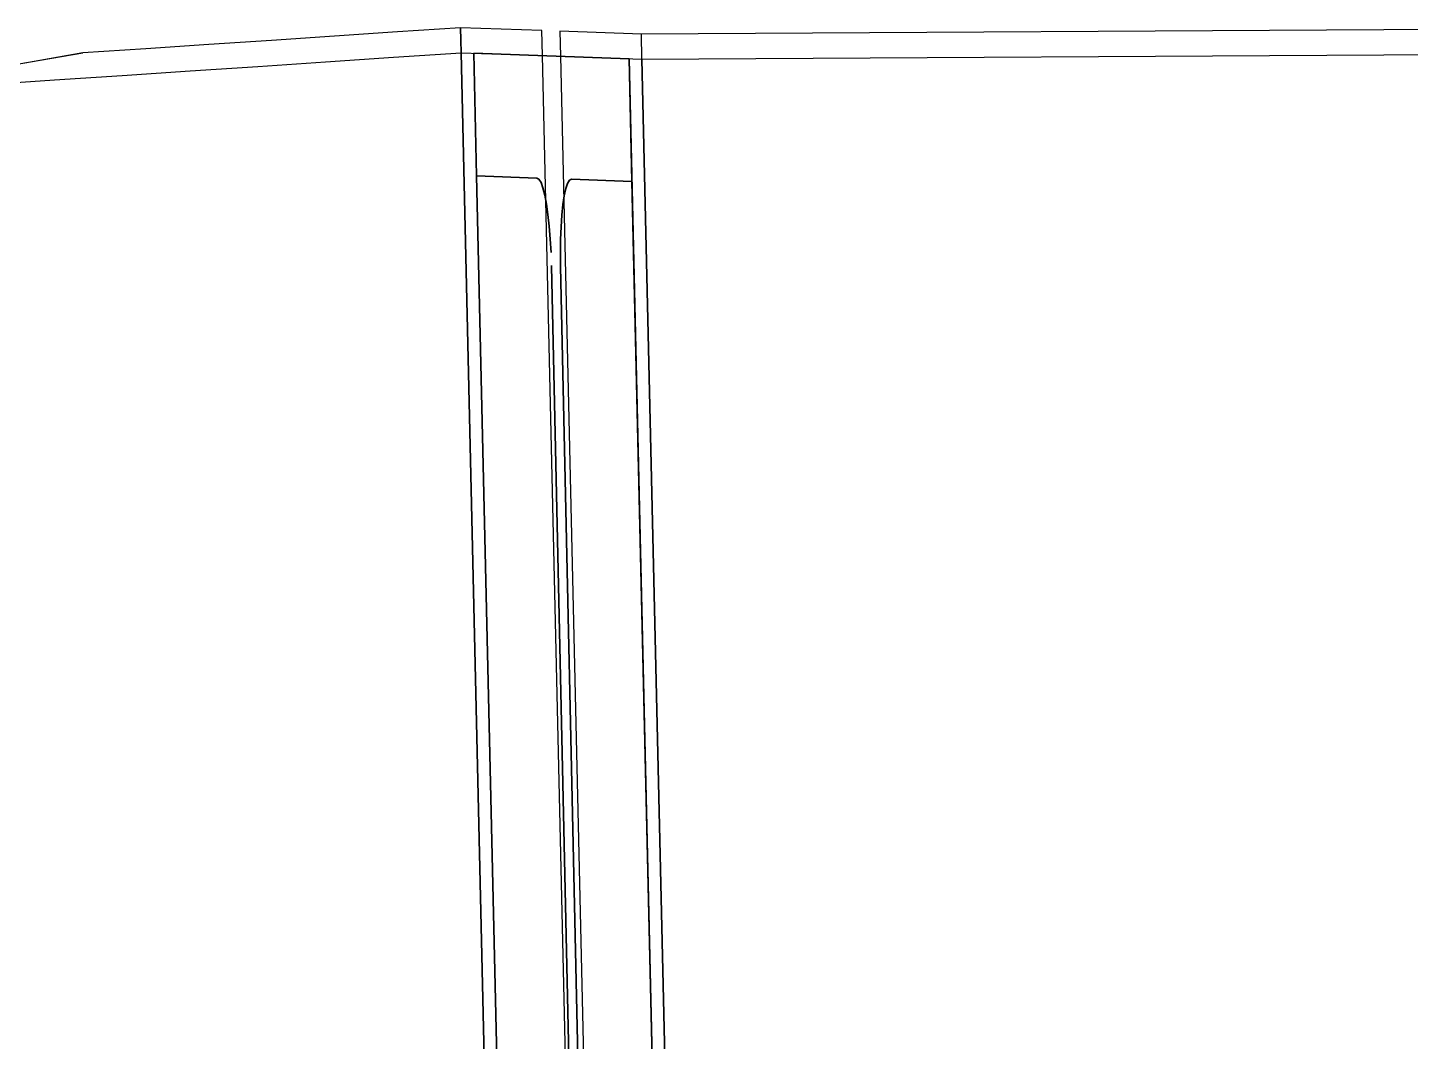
# Model space of a CAD drawing. Header units: metres. Extents: x -1147.3 to -1090.7, y 3.4 to 26.8.
# Drawn here: x -1145.871 to -1144.34, y 24.705 to 25.827 of the extents above; entities that cross this region are included whole.
import ezdxf

# ---------------------------------------------------------------- set-up
doc = ezdxf.new("R2010")
doc.units = ezdxf.units.M
doc.layers.add('A-GENM', color=7, linetype='Continuous', lineweight=35)

# ---------------------------------------------------------------- blocks, each defined once
blk = doc.blocks.new('SCR_B_08_NE_7 - SCR_B_08_NE_7-5609727-DRG-2873023 - SECTION 2')
at = {"layer": 'A-GENM', "color": 7, "lineweight": 25, "true_color": 0xefefef}
for p, q in [((-1145.1914, 25.8199), (-1145.2815, 25.8231)), ((-1145.2815, 25.8231), (-1145.2809, 25.7953)), ((-1144.1898, 25.8255), (-1145.1915, 25.8199)), ((-1145.1908, 25.7922), (-1145.1914, 25.8199)), ((-1145.1908, 25.7921), (-1144.1892, 25.7978)), ((-1145.2809, 25.7953), (-1145.1908, 25.7922))]:
    blk.add_line(p, q, dxfattribs=at)
at = {"layer": 'A-GENM', "color": 254, "lineweight": 25, "true_color": 0xd4d4d4}
for p, q in [((-1145.2809, 25.7953), (-1145.2219, 23.2364)), ((-1145.1908, 25.7921), (-1145.1319, 23.2383)), ((-1145.1319, 23.2383), (-1145.1908, 25.7921))]:
    blk.add_line(p, q, dxfattribs=at)
blk = doc.blocks.new('SCR_B_08_NE_8 - SCR_B_08_NE_8-5610566-DRG-2873023 - SECTION 2')
at = {"layer": 'A-GENM', "color": 7, "lineweight": 25, "true_color": 0xefefef}
for p, q in [((-1145.3015, 25.8238), (-1145.3916, 25.8269)), ((-1145.3009, 25.796), (-1145.3015, 25.8238)), ((-1145.391, 25.7992), (-1145.3009, 25.796))]:
    blk.add_line(p, q, dxfattribs=at)
at = {"layer": 'A-GENM', "color": 254, "lineweight": 25, "true_color": 0xd4d4d4}
for p, q in [((-1146.3262, 25.7097), (-1145.81, 25.799)), ((-1145.391, 25.7991), (-1145.3318, 23.2349)), ((-1145.3318, 23.2349), (-1145.391, 25.7991)), ((-1145.2418, 23.2361), (-1145.3009, 25.796))]:
    blk.add_line(p, q, dxfattribs=at)
at = {"layer": 'A-GENM', "color": 7, "lineweight": 25, "true_color": 0xefefef, "flags": 128}
for points in [[(-1145.3917, 25.8269), (-1145.4614, 25.8222), (-1145.5311, 25.8176), (-1145.6008, 25.8129), (-1145.6705, 25.8083), (-1145.7402, 25.8036), (-1145.81, 25.799)], [(-1145.391, 25.7992), (-1145.3913, 25.813), (-1145.3917, 25.8269)], [(-1145.3916, 25.8269), (-1145.3913, 25.8131), (-1145.391, 25.7992)], [(-1146.0662, 25.7541), (-1145.9912, 25.7591), (-1145.9161, 25.7641), (-1145.8411, 25.7691), (-1145.7661, 25.7741), (-1145.6911, 25.7791), (-1145.6161, 25.7841), (-1145.541, 25.7891), (-1145.466, 25.7941), (-1145.391, 25.7991)], [(-1145.81, 25.799), (-1145.874, 25.7877), (-1145.9381, 25.7765), (-1146.0021, 25.7653), (-1146.0662, 25.7541)]]:
    blk.add_lwpolyline(points, dxfattribs=at)
blk = doc.blocks.new('T2DPAA-T2D-C3S-DU-M3D-100304_rvt-1-DRG-2873023 - SECTION 2')
at = {"layer": 'A-GENM', "color": 254, "lineweight": 25, "true_color": 0xd4d4d4}
for name in ['SCR_B_08_NE_8 - SCR_B_08_NE_8-5610566-DRG-2873023 - SECTION 2', 'SCR_B_08_NE_7 - SCR_B_08_NE_7-5609727-DRG-2873023 - SECTION 2']:
    blk.add_blockref(name, (0, 0), dxfattribs=at)
blk = doc.blocks.new('BR08_GEN_POST_0 - 360UB_BASE-8745847-DRG-2873023 - SECTION 2')
at = {"layer": 'A-GENM'}
for p, q in [((-1145.2048, 25.7926), (-1145.377, 25.7987)), ((-1145.377, 25.7987), (-1145.374, 25.6628)), ((-1145.2019, 25.6567), (-1145.2048, 25.7926)), ((-1145.2048, 25.7926), (-1145.147, 23.2861)), ((-1145.374, 25.6628), (-1145.307, 25.6604)), ((-1145.3191, 23.2824), (-1145.374, 25.6628)), ((-1145.2689, 25.6591), (-1145.2019, 25.6567)), ((-1145.2019, 25.6567), (-1145.1471, 23.2861)), ((-1145.2909, 25.5636), (-1145.2908, 25.5628)), ((-1145.2908, 25.5628), (-1145.2681, 24.5209)), ((-1145.258, 24.5202), (-1145.2808, 25.5625))]:
    blk.add_line(p, q, dxfattribs=at)
at = {"layer": 'A-GENM', "flags": 128}
for points in [[(-1145.307, 25.6604), (-1145.3048, 25.6591), (-1145.3025, 25.6555), (-1145.3004, 25.6496), (-1145.2983, 25.6416), (-1145.2964, 25.6316), (-1145.2948, 25.62), (-1145.2933, 25.607), (-1145.2922, 25.5928), (-1145.2913, 25.578)], [(-1145.2808, 25.5625), (-1145.281, 25.5776), (-1145.2808, 25.5924), (-1145.2803, 25.6065), (-1145.2794, 25.6194), (-1145.2782, 25.631), (-1145.2768, 25.6408), (-1145.2751, 25.6487), (-1145.2732, 25.6545), (-1145.2711, 25.658), (-1145.2689, 25.6591)]]:
    blk.add_lwpolyline(points, dxfattribs=at)

msp = doc.modelspace()

# ---------------------------------------------------------------- block references
at = {"lineweight": 5}
msp.add_blockref('T2DPAA-T2D-C3S-DU-M3D-100304_rvt-1-DRG-2873023 - SECTION 2', (0, 0), dxfattribs=at)
at = {"layer": 'A-GENM'}
msp.add_blockref('BR08_GEN_POST_0 - 360UB_BASE-8745847-DRG-2873023 - SECTION 2', (0, 0), dxfattribs=at)

doc.saveas('drawing.dxf')
